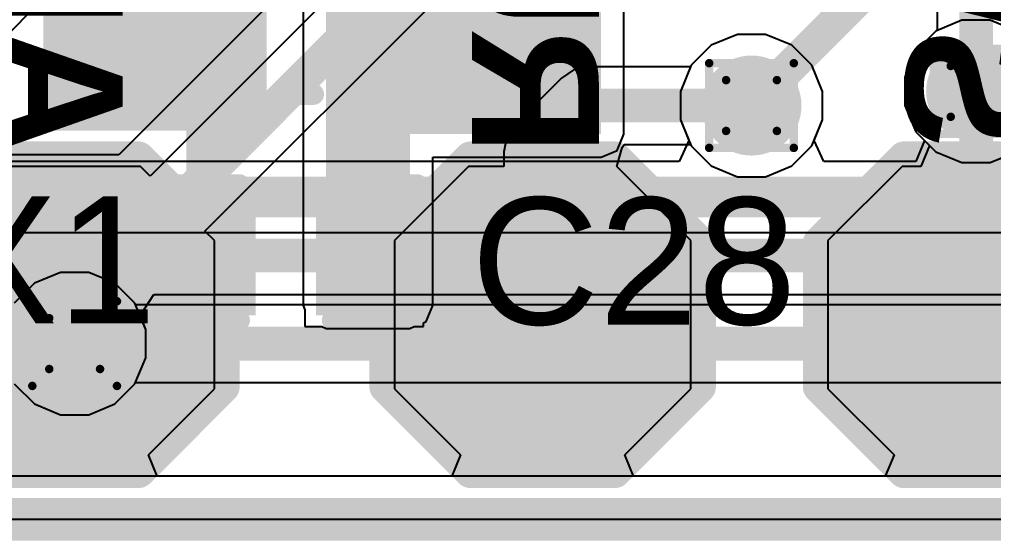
# Model space of a CAD drawing. Header units: inches. Extents: x -11 to 5433, y -4 to 5447.
# Drawn here: x 37.57 to 43.41, y 20.36 to 23.49 of the extents above; entities that cross this region are included whole.
import ezdxf

# ---------------------------------------------------------------- set-up
doc = ezdxf.new("R2010")
doc.units = ezdxf.units.IN
for name, color, linetype in [('Board_outline', 216, 'Continuous'), ('Bottom Layer', 5, 'Continuous'), ('Bottom Overlay', 54, 'Continuous'), ('Bottom Paste', 16, 'Continuous'), ('Bottom Solder', 6, 'Continuous'), ('Drill Drawing', 1, 'Continuous'), ('Ground', 16, 'Continuous'), ('Multi-Layer', 9, 'Continuous'), ('Power', 76, 'Continuous'), ('Top Layer', 1, 'Continuous'), ('Top Overlay', 2, 'Continuous'), ('Top Paste', 8, 'Continuous'), ('Top Solder', 216, 'Continuous'), ('Via Holes', 16, 'Continuous')]:
    doc.layers.add(name, color=color, linetype=linetype)
doc.styles.add('Arial', font='', dxfattribs={"height": 0.2})
doc.styles.add('Arial_Bold', font='', dxfattribs={"height": 0.2})
doc.styles.get('Arial').set_extended_font_data('Arial')
doc.styles.get('Arial_Bold').set_extended_font_data('Arial', bold=True)

# ---------------------------------------------------------------- blocks, each defined once
blk = doc.blocks.new('T__________B_15')
at = {"layer": 'Bottom Layer'}
blk.add_hatch(color=5, dxfattribs=at).paths.add_polyline_path([(0.381, 0.762), (-0.381, 0.762), (-0.762, 0.381), (-0.762, -0.381), (-0.381, -0.762), (0.381, -0.762), (0.762, -0.381), (0.762, 0.381)])
at = {"layer": 'Bottom Paste'}
blk.add_hatch(color=16, dxfattribs=at).paths.add_polyline_path([(0.381, 0.762), (-0.381, 0.762), (-0.762, 0.381), (-0.762, -0.381), (-0.381, -0.762), (0.381, -0.762), (0.762, -0.381), (0.762, 0.381)])
at = {"layer": 'Bottom Solder'}
blk.add_hatch(color=6, dxfattribs=at).paths.add_polyline_path([(0.4318, 0.8636), (-0.4318, 0.8636), (-0.8636, 0.4318), (-0.8636, -0.4318), (-0.4318, -0.8636), (0.4318, -0.8636), (0.8636, -0.4318), (0.8636, 0.4318)])
at = {"layer": 'Bottom Overlay'}
for points in [[(-0.9398, 0.4318, 0.2, 0.2, 0), (-0.4318, 0.9398, 0.2, 0.2, 0)], [(0.4318, 0.9398, 0.2, 0.2, 0), (-0.4318, 0.9398, 0.2, 0.2, 0)], [(0.9398, 0.4318, 0.2, 0.2, 0), (0.4318, 0.9398, 0.2, 0.2, 0)], [(-0.9398, -0.4318, 0.2, 0.2, 0), (-0.9398, 0.4318, 0.2, 0.2, 0)], [(0.9398, -0.4318, 0.2, 0.2, 0), (0.9398, 0.4318, 0.2, 0.2, 0)], [(-0.4318, -0.9398, 0.2, 0.2, 0), (-0.9398, -0.4318, 0.2, 0.2, 0)], [(0.4318, -0.9398, 0.2, 0.2, 0), (0.9398, -0.4318, 0.2, 0.2, 0)], [(0.4318, -0.9398, 0.2, 0.2, 0), (-0.4318, -0.9398, 0.2, 0.2, 0)]]:
    blk.add_lwpolyline(points, format="xyseb", dxfattribs=at)
for points in [[(-0.4818, 0.9398, 0.1, 0.1, 1), (-0.3818, 0.9398, 0.1, 0.1, 1)], [(-0.4818, 0.9398, 0.1, 0.1, 1), (-0.3818, 0.9398, 0.1, 0.1, 1)], [(0.3818, 0.9398, 0.1, 0.1, 1), (0.4818, 0.9398, 0.1, 0.1, 1)], [(0.3818, 0.9398, 0.1, 0.1, 1), (0.4818, 0.9398, 0.1, 0.1, 1)], [(-0.9898, 0.4318, 0.1, 0.1, 1), (-0.8898, 0.4318, 0.1, 0.1, 1)], [(-0.9898, 0.4318, 0.1, 0.1, 1), (-0.8898, 0.4318, 0.1, 0.1, 1)], [(0.8898, 0.4318, 0.1, 0.1, 1), (0.9898, 0.4318, 0.1, 0.1, 1)], [(0.8898, 0.4318, 0.1, 0.1, 1), (0.9898, 0.4318, 0.1, 0.1, 1)], [(-0.9898, -0.4318, 0.1, 0.1, 1), (-0.8898, -0.4318, 0.1, 0.1, 1)], [(-0.9898, -0.4318, 0.1, 0.1, 1), (-0.8898, -0.4318, 0.1, 0.1, 1)], [(0.8898, -0.4318, 0.1, 0.1, 1), (0.9898, -0.4318, 0.1, 0.1, 1)], [(0.8898, -0.4318, 0.1, 0.1, 1), (0.9898, -0.4318, 0.1, 0.1, 1)], [(-0.4818, -0.9398, 0.1, 0.1, 1), (-0.3818, -0.9398, 0.1, 0.1, 1)], [(-0.4818, -0.9398, 0.1, 0.1, 1), (-0.3818, -0.9398, 0.1, 0.1, 1)], [(0.3818, -0.9398, 0.1, 0.1, 1), (0.4818, -0.9398, 0.1, 0.1, 1)], [(0.3818, -0.9398, 0.1, 0.1, 1), (0.4818, -0.9398, 0.1, 0.1, 1)]]:
    blk.add_lwpolyline(points, format="xyseb", close=True, dxfattribs=at)
blk = doc.blocks.new('MCSJK_7U_12_00_10_10_80_B_10_52')
at = {"layer": 'Top Layer'}
for points in [[(-1.8, 1.45), (-0.4, 1.45), (-0.4, 0.25), (-1.8, 0.25)], [(0.4, 1.45), (1.8, 1.45), (1.8, 0.25), (0.4, 0.25)], [(-1.8, -0.25), (-0.4, -0.25), (-0.4, -1.45), (-1.8, -1.45)], [(0.4, -0.25), (1.8, -0.25), (1.8, -1.45), (0.4, -1.45)]]:
    blk.add_hatch(color=1, dxfattribs=at).paths.add_polyline_path(points)
at = {"layer": 'Top Paste'}
for points in [[(-1.8, 1.45), (-0.4, 1.45), (-0.4, 0.25), (-1.8, 0.25)], [(0.4, 1.45), (1.8, 1.45), (1.8, 0.25), (0.4, 0.25)], [(-1.8, -0.25), (-0.4, -0.25), (-0.4, -1.45), (-1.8, -1.45)], [(0.4, -0.25), (1.8, -0.25), (1.8, -1.45), (0.4, -1.45)]]:
    blk.add_hatch(color=8, dxfattribs=at).paths.add_polyline_path(points)
at = {"layer": 'Top Solder'}
for points in [[(-1.87, 1.52), (-0.33, 1.52), (-0.33, 0.18), (-1.87, 0.18)], [(0.33, 1.52), (1.87, 1.52), (1.87, 0.18), (0.33, 0.18)], [(-1.87, -0.18), (-0.33, -0.18), (-0.33, -1.52), (-1.87, -1.52)], [(0.33, -0.18), (1.87, -0.18), (1.87, -1.52), (0.33, -1.52)]]:
    blk.add_hatch(color=216, dxfattribs=at).paths.add_polyline_path(points)
at = {"layer": 'Top Overlay'}
for points in [[(0.2032, 1.2954, 0.127, 0.127, 0), (-0.2032, 1.2954, 0.127, 0.127, 0)], [(-1.651, -0.0508, 0.127, 0.127, 0), (-1.651, 0.1016, 0.127, 0.127, 0)], [(1.651, -0.0508, 0.127, 0.127, 0), (1.651, 0.1016, 0.127, 0.127, 0)], [(-1.9304, -0.8382, 0.127, 0.127, 0), (-2.0574, -0.7112, 0.127, 0.127, 0)], [(-2.0574, -0.9652, 0.127, 0.127, 0), (-2.0574, -0.7112, 0.127, 0.127, 0)], [(-2.0574, -0.9652, 0.127, 0.127, 0), (-1.9304, -0.8382, 0.127, 0.127, 0)], [(0.2032, -1.2954, 0.127, 0.127, 0), (-0.2032, -1.2954, 0.127, 0.127, 0)]]:
    blk.add_lwpolyline(points, format="xyseb", dxfattribs=at)
for points in [[(-0.2349, 1.2954, 0.0635, 0.0635, 1), (-0.1714, 1.2954, 0.0635, 0.0635, 1)], [(0.1714, 1.2954, 0.0635, 0.0635, 1), (0.2349, 1.2954, 0.0635, 0.0635, 1)], [(-1.6827, 0.1016, 0.0635, 0.0635, 1), (-1.6193, 0.1016, 0.0635, 0.0635, 1)], [(1.6193, 0.1016, 0.0635, 0.0635, 1), (1.6827, 0.1016, 0.0635, 0.0635, 1)], [(-1.6827, -0.0508, 0.0635, 0.0635, 1), (-1.6193, -0.0508, 0.0635, 0.0635, 1)], [(1.6193, -0.0508, 0.0635, 0.0635, 1), (1.6827, -0.0508, 0.0635, 0.0635, 1)], [(-2.0892, -0.7112, 0.0635, 0.0635, 1), (-2.0257, -0.7112, 0.0635, 0.0635, 1)], [(-2.0892, -0.7112, 0.0635, 0.0635, 1), (-2.0257, -0.7112, 0.0635, 0.0635, 1)], [(-1.9622, -0.8382, 0.0635, 0.0635, 1), (-1.8986, -0.8382, 0.0635, 0.0635, 1)], [(-1.9622, -0.8382, 0.0635, 0.0635, 1), (-1.8986, -0.8382, 0.0635, 0.0635, 1)], [(-2.0892, -0.9652, 0.0635, 0.0635, 1), (-2.0257, -0.9652, 0.0635, 0.0635, 1)], [(-2.0892, -0.9652, 0.0635, 0.0635, 1), (-2.0257, -0.9652, 0.0635, 0.0635, 1)], [(-0.2349, -1.2954, 0.0635, 0.0635, 1), (-0.1714, -1.2954, 0.0635, 0.0635, 1)], [(0.1714, -1.2954, 0.0635, 0.0635, 1), (0.2349, -1.2954, 0.0635, 0.0635, 1)]]:
    blk.add_lwpolyline(points, format="xyseb", close=True, dxfattribs=at)
blk = doc.blocks.new('T__________B_129')
at = {"layer": 'Bottom Layer'}
blk.add_hatch(color=5, dxfattribs=at).paths.add_polyline_path([(0.381, 0.762), (-0.381, 0.762), (-0.762, 0.381), (-0.762, -0.381), (-0.381, -0.762), (0.381, -0.762), (0.762, -0.381), (0.762, 0.381)])
at = {"layer": 'Bottom Paste'}
blk.add_hatch(color=16, dxfattribs=at).paths.add_polyline_path([(0.381, 0.762), (-0.381, 0.762), (-0.762, 0.381), (-0.762, -0.381), (-0.381, -0.762), (0.381, -0.762), (0.762, -0.381), (0.762, 0.381)])
at = {"layer": 'Bottom Solder'}
blk.add_hatch(color=6, dxfattribs=at).paths.add_polyline_path([(0.4318, 0.8636), (-0.4318, 0.8636), (-0.8636, 0.4318), (-0.8636, -0.4318), (-0.4318, -0.8636), (0.4318, -0.8636), (0.8636, -0.4318), (0.8636, 0.4318)])
at = {"layer": 'Bottom Overlay'}
for points in [[(-0.4318, 0.9398, 0.2, 0.2, 0), (-0.9398, 0.4318, 0.2, 0.2, 0)], [(0.4318, 0.9398, 0.2, 0.2, 0), (-0.4318, 0.9398, 0.2, 0.2, 0)], [(0.9398, 0.4318, 0.2, 0.2, 0), (0.4318, 0.9398, 0.2, 0.2, 0)], [(-0.9398, 0.4318, 0.2, 0.2, 0), (-0.9398, -0.4318, 0.2, 0.2, 0)], [(0.9398, 0.4318, 0.2, 0.2, 0), (0.9398, -0.4318, 0.2, 0.2, 0)], [(-0.4318, -0.9398, 0.2, 0.2, 0), (-0.9398, -0.4318, 0.2, 0.2, 0)], [(0.9398, -0.4318, 0.2, 0.2, 0), (0.4318, -0.9398, 0.2, 0.2, 0)], [(0.4318, -0.9398, 0.2, 0.2, 0), (-0.4318, -0.9398, 0.2, 0.2, 0)]]:
    blk.add_lwpolyline(points, format="xyseb", dxfattribs=at)
for points in [[(-0.4818, 0.9398, 0.1, 0.1, 1), (-0.3818, 0.9398, 0.1, 0.1, 1)], [(-0.4818, 0.9398, 0.1, 0.1, 1), (-0.3818, 0.9398, 0.1, 0.1, 1)], [(0.3818, 0.9398, 0.1, 0.1, 1), (0.4818, 0.9398, 0.1, 0.1, 1)], [(0.3818, 0.9398, 0.1, 0.1, 1), (0.4818, 0.9398, 0.1, 0.1, 1)], [(-0.9898, 0.4318, 0.1, 0.1, 1), (-0.8898, 0.4318, 0.1, 0.1, 1)], [(-0.9898, 0.4318, 0.1, 0.1, 1), (-0.8898, 0.4318, 0.1, 0.1, 1)], [(0.8898, 0.4318, 0.1, 0.1, 1), (0.9898, 0.4318, 0.1, 0.1, 1)], [(0.8898, 0.4318, 0.1, 0.1, 1), (0.9898, 0.4318, 0.1, 0.1, 1)], [(-0.9898, -0.4318, 0.1, 0.1, 1), (-0.8898, -0.4318, 0.1, 0.1, 1)], [(-0.9898, -0.4318, 0.1, 0.1, 1), (-0.8898, -0.4318, 0.1, 0.1, 1)], [(0.8898, -0.4318, 0.1, 0.1, 1), (0.9898, -0.4318, 0.1, 0.1, 1)], [(0.8898, -0.4318, 0.1, 0.1, 1), (0.9898, -0.4318, 0.1, 0.1, 1)], [(-0.4818, -0.9398, 0.1, 0.1, 1), (-0.3818, -0.9398, 0.1, 0.1, 1)], [(-0.4818, -0.9398, 0.1, 0.1, 1), (-0.3818, -0.9398, 0.1, 0.1, 1)], [(0.3818, -0.9398, 0.1, 0.1, 1), (0.4818, -0.9398, 0.1, 0.1, 1)], [(0.3818, -0.9398, 0.1, 0.1, 1), (0.4818, -0.9398, 0.1, 0.1, 1)]]:
    blk.add_lwpolyline(points, format="xyseb", close=True, dxfattribs=at)
blk = doc.blocks.new('T__________B_135')
at = {"layer": 'Bottom Layer'}
blk.add_hatch(color=5, dxfattribs=at).paths.add_polyline_path([(0.381, 0.762), (-0.381, 0.762), (-0.762, 0.381), (-0.762, -0.381), (-0.381, -0.762), (0.381, -0.762), (0.762, -0.381), (0.762, 0.381)])
at = {"layer": 'Bottom Paste'}
blk.add_hatch(color=16, dxfattribs=at).paths.add_polyline_path([(0.381, 0.762), (-0.381, 0.762), (-0.762, 0.381), (-0.762, -0.381), (-0.381, -0.762), (0.381, -0.762), (0.762, -0.381), (0.762, 0.381)])
at = {"layer": 'Bottom Solder'}
blk.add_hatch(color=6, dxfattribs=at).paths.add_polyline_path([(0.4318, 0.8636), (-0.4318, 0.8636), (-0.8636, 0.4318), (-0.8636, -0.4318), (-0.4318, -0.8636), (0.4318, -0.8636), (0.8636, -0.4318), (0.8636, 0.4318)])
at = {"layer": 'Bottom Overlay'}
for points in [[(-0.9398, 0.4318, 0.2, 0.2, 0), (-0.4318, 0.9398, 0.2, 0.2, 0)], [(0.4318, 0.9398, 0.2, 0.2, 0), (-0.4318, 0.9398, 0.2, 0.2, 0)], [(0.9398, 0.4318, 0.2, 0.2, 0), (0.4318, 0.9398, 0.2, 0.2, 0)], [(-0.9398, -0.4318, 0.2, 0.2, 0), (-0.9398, 0.4318, 0.2, 0.2, 0)], [(0.9398, -0.4318, 0.2, 0.2, 0), (0.9398, 0.4318, 0.2, 0.2, 0)], [(-0.4318, -0.9398, 0.2, 0.2, 0), (-0.9398, -0.4318, 0.2, 0.2, 0)], [(0.4318, -0.9398, 0.2, 0.2, 0), (0.9398, -0.4318, 0.2, 0.2, 0)], [(0.4318, -0.9398, 0.2, 0.2, 0), (-0.4318, -0.9398, 0.2, 0.2, 0)]]:
    blk.add_lwpolyline(points, format="xyseb", dxfattribs=at)
for points in [[(-0.4818, 0.9398, 0.1, 0.1, 1), (-0.3818, 0.9398, 0.1, 0.1, 1)], [(-0.4818, 0.9398, 0.1, 0.1, 1), (-0.3818, 0.9398, 0.1, 0.1, 1)], [(0.3818, 0.9398, 0.1, 0.1, 1), (0.4818, 0.9398, 0.1, 0.1, 1)], [(0.3818, 0.9398, 0.1, 0.1, 1), (0.4818, 0.9398, 0.1, 0.1, 1)], [(-0.9898, 0.4318, 0.1, 0.1, 1), (-0.8898, 0.4318, 0.1, 0.1, 1)], [(-0.9898, 0.4318, 0.1, 0.1, 1), (-0.8898, 0.4318, 0.1, 0.1, 1)], [(0.8898, 0.4318, 0.1, 0.1, 1), (0.9898, 0.4318, 0.1, 0.1, 1)], [(0.8898, 0.4318, 0.1, 0.1, 1), (0.9898, 0.4318, 0.1, 0.1, 1)], [(-0.9898, -0.4318, 0.1, 0.1, 1), (-0.8898, -0.4318, 0.1, 0.1, 1)], [(-0.9898, -0.4318, 0.1, 0.1, 1), (-0.8898, -0.4318, 0.1, 0.1, 1)], [(0.8898, -0.4318, 0.1, 0.1, 1), (0.9898, -0.4318, 0.1, 0.1, 1)], [(0.8898, -0.4318, 0.1, 0.1, 1), (0.9898, -0.4318, 0.1, 0.1, 1)], [(-0.4818, -0.9398, 0.1, 0.1, 1), (-0.3818, -0.9398, 0.1, 0.1, 1)], [(-0.4818, -0.9398, 0.1, 0.1, 1), (-0.3818, -0.9398, 0.1, 0.1, 1)], [(0.3818, -0.9398, 0.1, 0.1, 1), (0.4818, -0.9398, 0.1, 0.1, 1)], [(0.3818, -0.9398, 0.1, 0.1, 1), (0.4818, -0.9398, 0.1, 0.1, 1)]]:
    blk.add_lwpolyline(points, format="xyseb", close=True, dxfattribs=at)
blk = doc.blocks.new('C___0402_205')
at = {"layer": 'Top Layer'}
for points in [[(-0.6985, -0.3175), (-0.6985, 0.3175), (-0.2413, 0.3175), (-0.2413, -0.3175)], [(0.2413, -0.3175), (0.2413, 0.3175), (0.6985, 0.3175), (0.6985, -0.3175)]]:
    blk.add_hatch(color=1, dxfattribs=at).paths.add_polyline_path(points)
at = {"layer": 'Top Paste'}
for points in [[(-0.6985, -0.3175), (-0.6985, 0.3175), (-0.2413, 0.3175), (-0.2413, -0.3175)], [(0.2413, -0.3175), (0.2413, 0.3175), (0.6985, 0.3175), (0.6985, -0.3175)]]:
    blk.add_hatch(color=8, dxfattribs=at).paths.add_polyline_path(points)
at = {"layer": 'Top Solder'}
for points in [[(-0.7585, -0.3775), (-0.7585, 0.3775), (-0.1813, 0.3775), (-0.1813, -0.3775)], [(0.1813, -0.3775), (0.1813, 0.3775), (0.7585, 0.3775), (0.7585, -0.3775)]]:
    blk.add_hatch(color=216, dxfattribs=at).paths.add_polyline_path(points)
at = {"layer": 'Top Overlay'}
for points in [[(-0.2794, 0.4064, 0.127, 0.127, 0), (-0.7874, 0.4064, 0.127, 0.127, 0)], [(-0.7874, 0.4064, 0.127, 0.127, 0), (-0.7874, -0.4064, 0.127, 0.127, 0)], [(0.7874, 0.4064, 0.127, 0.127, 0), (0.2794, 0.4064, 0.127, 0.127, 0)], [(0.7874, 0.4064, 0.127, 0.127, 0), (0.7874, -0.4064, 0.127, 0.127, 0)], [(-0.2794, -0.4064, 0.127, 0.127, 0), (-0.7874, -0.4064, 0.127, 0.127, 0)], [(0.7874, -0.4064, 0.127, 0.127, 0), (0.2794, -0.4064, 0.127, 0.127, 0)]]:
    blk.add_lwpolyline(points, format="xyseb", dxfattribs=at)
for points in [[(-0.8191, 0.4064, 0.0635, 0.0635, 1), (-0.7556, 0.4064, 0.0635, 0.0635, 1)], [(-0.8191, 0.4064, 0.0635, 0.0635, 1), (-0.7556, 0.4064, 0.0635, 0.0635, 1)], [(-0.3111, 0.4064, 0.0635, 0.0635, 1), (-0.2477, 0.4064, 0.0635, 0.0635, 1)], [(0.2477, 0.4064, 0.0635, 0.0635, 1), (0.3111, 0.4064, 0.0635, 0.0635, 1)], [(0.7556, 0.4064, 0.0635, 0.0635, 1), (0.8191, 0.4064, 0.0635, 0.0635, 1)], [(0.7556, 0.4064, 0.0635, 0.0635, 1), (0.8191, 0.4064, 0.0635, 0.0635, 1)], [(-0.8191, -0.4064, 0.0635, 0.0635, 1), (-0.7556, -0.4064, 0.0635, 0.0635, 1)], [(-0.8191, -0.4064, 0.0635, 0.0635, 1), (-0.7556, -0.4064, 0.0635, 0.0635, 1)], [(-0.3111, -0.4064, 0.0635, 0.0635, 1), (-0.2477, -0.4064, 0.0635, 0.0635, 1)], [(0.2477, -0.4064, 0.0635, 0.0635, 1), (0.3111, -0.4064, 0.0635, 0.0635, 1)], [(0.7556, -0.4064, 0.0635, 0.0635, 1), (0.8191, -0.4064, 0.0635, 0.0635, 1)], [(0.7556, -0.4064, 0.0635, 0.0635, 1), (0.8191, -0.4064, 0.0635, 0.0635, 1)]]:
    blk.add_lwpolyline(points, format="xyseb", close=True, dxfattribs=at)

msp = doc.modelspace()

# ---------------------------------------------------------------- hatches: boundary and pattern name
at = {"layer": 'Bottom Layer'}
h = msp.add_hatch(color=5, dxfattribs=at)
edge = h.paths.add_edge_path()
edge.add_arc((43.307, 23.0569), 0.3, 0, 360)
h = msp.add_hatch(color=5, dxfattribs=at)
edge = h.paths.add_edge_path()
edge.add_arc((41.959, 22.972), 0.3, 0, 360)
h = msp.add_hatch(color=5, dxfattribs=at)
edge = h.paths.add_edge_path()
edge.add_arc((37.8968, 21.544), 0.3, 0, 360)
at = {"layer": 'Ground'}
h = msp.add_hatch(color=16, dxfattribs=at)
edge = h.paths.add_edge_path()
edge.add_arc((43.307, 23.0569), 0.3, 0, 360)
h = msp.add_hatch(color=16, dxfattribs=at)
edge = h.paths.add_edge_path()
edge.add_arc((41.959, 22.972), 0.3, 0, 360)
h = msp.add_hatch(color=16, dxfattribs=at)
edge = h.paths.add_edge_path()
edge.add_arc((37.8968, 21.544), 0.3, 0, 360)
at = {"layer": 'Power'}
h = msp.add_hatch(color=76, dxfattribs=at)
edge = h.paths.add_edge_path()
edge.add_arc((43.307, 23.0569), 0.3, 0, 360)
h = msp.add_hatch(color=76, dxfattribs=at)
edge = h.paths.add_edge_path()
edge.add_arc((41.959, 22.972), 0.3, 0, 360)
h = msp.add_hatch(color=76, dxfattribs=at)
edge = h.paths.add_edge_path()
edge.add_arc((37.8968, 21.544), 0.3, 0, 360)
at = {"layer": 'Top Layer'}
for points in [[(39.9086, 21.7729), (39.9086, 24.2904), (39.4061, 24.2904), (39.4061, 21.7729)], [(41.0562, 22.8005), (41.0562, 24.2904), (39.5672, 24.2904), (39.5672, 22.8005)]]:
    msp.add_hatch(color=1, dxfattribs=at).paths.add_polyline_path(points)
h = msp.add_hatch(color=1, dxfattribs=at)
edge = h.paths.add_edge_path()
edge.add_arc((43.307, 23.0569), 0.3, 0, 360)
h = msp.add_hatch(color=1, dxfattribs=at)
edge = h.paths.add_edge_path()
edge.add_arc((41.959, 22.972), 0.3, 0, 360)
h = msp.add_hatch(color=1, dxfattribs=at)
edge = h.paths.add_edge_path()
edge.add_arc((37.8968, 21.544), 0.3, 0, 360)
at = {"layer": 'Via Holes'}
h = msp.add_hatch(color=7, dxfattribs=at)
edge = h.paths.add_edge_path()
edge.add_arc((43.307, 23.0569), 0.15, 0, 360)
h = msp.add_hatch(color=7, dxfattribs=at)
edge = h.paths.add_edge_path()
edge.add_arc((41.959, 22.972), 0.15, 0, 360)
h = msp.add_hatch(color=7, dxfattribs=at)
edge = h.paths.add_edge_path()
edge.add_arc((37.8968, 21.544), 0.15, 0, 360)

# ---------------------------------------------------------------- linework, layer by layer
at = {"layer": 'Board_outline'}
msp.add_lwpolyline([(36.5052, 20.49, 0.254, 0.254, 0), (53.5052, 20.49, 0.254, 0.254, 0)], format="xyseb", dxfattribs=at)
at = {"layer": 'Bottom Layer'}
for p, q in [((40.6522, 24.8515), (38.3492, 22.5486)), ((38.6789, 22.2189), (41.0501, 24.5901)), ((36.1875, 22.0922), (38.5669, 24.4717)), ((43.2221, 23.4839), (43.0651, 23.4189)), ((43.3919, 23.4839), (43.2221, 23.4839)), ((43.5489, 23.4189), (43.3919, 23.4839)), ((41.874, 23.399), (41.7171, 23.334)), ((42.0439, 23.399), (41.874, 23.399)), ((42.2008, 23.334), (42.0439, 23.399)), ((43.0651, 23.4189), (42.945, 23.2988)), ((41.7171, 23.334), (41.597, 23.2139)), ((42.3209, 23.2139), (42.2008, 23.334)), ((42.945, 23.2988), (42.88, 23.1419)), ((41.597, 23.2139), (41.5933, 23.2051)), ((42.386, 23.0569), (42.3209, 23.2139)), ((40.8938, 23.1873), (40.8182, 23.1368)), ((40.983, 23.2051), (40.8938, 23.1873)), ((41.5933, 23.2051), (40.983, 23.2051)), ((40.8182, 23.1368), (40.5407, 22.8593)), ((42.88, 23.1419), (42.88, 22.972)), ((42.386, 22.8871), (42.386, 23.0569)), ((42.88, 22.972), (42.945, 22.8151)), ((40.5407, 22.8593), (40.4902, 22.7837)), ((42.3209, 22.7301), (42.386, 22.8871)), ((42.945, 22.8151), (43.0271, 22.733)), ((40.4902, 22.7837), (40.4725, 22.6945)), ((40.4725, 22.6945), (40.4725, 22.606)), ((41.15, 22.606), (41.1822, 22.7197)), ((41.1822, 22.7197), (41.195, 22.7389)), ((41.195, 22.7389), (41.5933, 22.7389)), ((41.5933, 22.7389), (41.597, 22.7301)), ((41.597, 22.7301), (41.7171, 22.61)), ((42.2008, 22.61), (42.3209, 22.7301)), ((43.0271, 22.733), (42.9745, 22.606)), ((38.2918, 22.606), (37.4028, 22.606)), ((38.3492, 22.5486), (38.2918, 22.606)), ((40.261, 22.606), (39.8165, 22.1615)), ((40.4725, 22.606), (40.261, 22.606)), ((41.5945, 22.1615), (41.15, 22.606)), ((41.7171, 22.61), (41.874, 22.545)), ((42.0439, 22.545), (42.2008, 22.61)), ((42.8625, 22.606), (42.418, 22.1615)), ((42.9745, 22.606), (42.8625, 22.606)), ((41.874, 22.545), (42.0439, 22.545)), ((38.7363, 22.1615), (38.6789, 22.2189)), ((38.7363, 21.2725), (38.7363, 22.1615)), ((39.8165, 22.1615), (39.8165, 21.2725)), ((41.5945, 21.2725), (41.5945, 22.1615)), ((42.418, 22.1615), (42.418, 21.2725)), ((38.3397, 20.8759), (38.7363, 21.2725)), ((39.8165, 21.2725), (40.2131, 20.8759)), ((41.198, 20.8759), (41.5945, 21.2725)), ((42.418, 21.2725), (42.8146, 20.8759)), ((38.3923, 20.7489), (38.3397, 20.8759)), ((40.2131, 20.8759), (40.1605, 20.7489)), ((41.2506, 20.7489), (41.198, 20.8759)), ((42.8146, 20.8759), (42.762, 20.7489)), ((40.1605, 20.7489), (38.3923, 20.7489)), ((42.762, 20.7489), (41.2506, 20.7489))]:
    msp.add_line(p, q, dxfattribs=at)
for points in [[(37.8968, 21.7665, 0.2032, 0.2032, 0), (40.8853, 24.755, 0.2032, 0.2032, 0)], [(41.874, 23.0569, 0.2032, 0.2032, 0), (41.959, 22.972, 0.2032, 0.2032, 0)], [(43.307, 21.717, 0.2032, 0.2032, 0), (43.307, 23.0569, 0.2032, 0.2032, 0)], [(40.7055, 22.6945, 0.2032, 0.2032, 0), (40.983, 22.972, 0.2032, 0.2032, 0)], [(40.983, 22.972, 0.2032, 0.2032, 0), (41.959, 22.972, 0.2032, 0.2032, 0)], [(40.7055, 21.717, 0.2032, 0.2032, 0), (40.7055, 22.6945, 0.2032, 0.2032, 0)], [(37.8968, 21.544, 0.2032, 0.2032, 0), (37.8968, 21.7665, 0.2032, 0.2032, 0)]]:
    msp.add_lwpolyline(points, format="xyseb", dxfattribs=at)
for points in [[(41.8232, 23.0569, 0.1016, 0.1016, 1), (41.9248, 23.0569, 0.1016, 0.1016, 1)], [(43.2562, 23.0569, 0.1016, 0.1016, 1), (43.3578, 23.0569, 0.1016, 0.1016, 1)], [(40.9322, 22.972, 0.1016, 0.1016, 1), (41.0338, 22.972, 0.1016, 0.1016, 1)], [(40.9322, 22.972, 0.1016, 0.1016, 1), (41.0338, 22.972, 0.1016, 0.1016, 1)], [(41.9082, 22.972, 0.1016, 0.1016, 1), (42.0098, 22.972, 0.1016, 0.1016, 1)], [(41.9082, 22.972, 0.1016, 0.1016, 1), (42.0098, 22.972, 0.1016, 0.1016, 1)], [(40.6547, 22.6945, 0.1016, 0.1016, 1), (40.7563, 22.6945, 0.1016, 0.1016, 1)], [(40.6547, 22.6945, 0.1016, 0.1016, 1), (40.7563, 22.6945, 0.1016, 0.1016, 1)], [(37.846, 21.7665, 0.1016, 0.1016, 1), (37.9476, 21.7665, 0.1016, 0.1016, 1)], [(37.846, 21.7665, 0.1016, 0.1016, 1), (37.9476, 21.7665, 0.1016, 0.1016, 1)], [(40.6547, 21.717, 0.1016, 0.1016, 1), (40.7563, 21.717, 0.1016, 0.1016, 1)], [(43.2562, 21.717, 0.1016, 0.1016, 1), (43.3578, 21.717, 0.1016, 0.1016, 1)], [(37.846, 21.544, 0.1016, 0.1016, 1), (37.9476, 21.544, 0.1016, 0.1016, 1)]]:
    msp.add_lwpolyline(points, format="xyseb", close=True, dxfattribs=at)
at = {"layer": 'Drill Drawing'}
for points in [[(43.053, 23.3109, 0.0508, 0.0508, 0), (43.561, 23.3109, 0.0508, 0.0508, 0)], [(43.053, 22.8029, 0.0508, 0.0508, 0), (43.053, 23.3109, 0.0508, 0.0508, 0)], [(41.705, 23.226, 0.0508, 0.0508, 0), (42.213, 23.226, 0.0508, 0.0508, 0)], [(41.705, 22.718, 0.0508, 0.0508, 0), (41.705, 23.226, 0.0508, 0.0508, 0)], [(42.213, 22.718, 0.0508, 0.0508, 0), (42.213, 23.226, 0.0508, 0.0508, 0)], [(43.1546, 23.2093, 0.0508, 0.0508, 0), (43.4594, 23.2093, 0.0508, 0.0508, 0)], [(43.1546, 22.9045, 0.0508, 0.0508, 0), (43.1546, 23.2093, 0.0508, 0.0508, 0)], [(41.8066, 23.1244, 0.0508, 0.0508, 0), (42.1114, 23.1244, 0.0508, 0.0508, 0)], [(41.8066, 22.8196, 0.0508, 0.0508, 0), (41.8066, 23.1244, 0.0508, 0.0508, 0)], [(42.1114, 22.8196, 0.0508, 0.0508, 0), (42.1114, 23.1244, 0.0508, 0.0508, 0)], [(43.1546, 22.9045, 0.0508, 0.0508, 0), (43.4594, 22.9045, 0.0508, 0.0508, 0)], [(41.8066, 22.8196, 0.0508, 0.0508, 0), (42.1114, 22.8196, 0.0508, 0.0508, 0)], [(43.053, 22.8029, 0.0508, 0.0508, 0), (43.561, 22.8029, 0.0508, 0.0508, 0)], [(41.705, 22.718, 0.0508, 0.0508, 0), (42.213, 22.718, 0.0508, 0.0508, 0)], [(37.6428, 21.798, 0.0508, 0.0508, 0), (38.1508, 21.798, 0.0508, 0.0508, 0)], [(37.6428, 21.29, 0.0508, 0.0508, 0), (37.6428, 21.798, 0.0508, 0.0508, 0)], [(38.1508, 21.29, 0.0508, 0.0508, 0), (38.1508, 21.798, 0.0508, 0.0508, 0)], [(37.7444, 21.6964, 0.0508, 0.0508, 0), (38.0492, 21.6964, 0.0508, 0.0508, 0)], [(37.7444, 21.3916, 0.0508, 0.0508, 0), (37.7444, 21.6964, 0.0508, 0.0508, 0)], [(38.0492, 21.3916, 0.0508, 0.0508, 0), (38.0492, 21.6964, 0.0508, 0.0508, 0)], [(37.7444, 21.3916, 0.0508, 0.0508, 0), (38.0492, 21.3916, 0.0508, 0.0508, 0)], [(37.6428, 21.29, 0.0508, 0.0508, 0), (38.1508, 21.29, 0.0508, 0.0508, 0)]]:
    msp.add_lwpolyline(points, format="xyseb", dxfattribs=at)
for points in [[(43.0403, 23.3109, 0.0254, 0.0254, 1), (43.0657, 23.3109, 0.0254, 0.0254, 1)], [(43.0403, 23.3109, 0.0254, 0.0254, 1), (43.0657, 23.3109, 0.0254, 0.0254, 1)], [(41.6923, 23.226, 0.0254, 0.0254, 1), (41.7177, 23.226, 0.0254, 0.0254, 1)], [(41.6923, 23.226, 0.0254, 0.0254, 1), (41.7177, 23.226, 0.0254, 0.0254, 1)], [(42.2003, 23.226, 0.0254, 0.0254, 1), (42.2257, 23.226, 0.0254, 0.0254, 1)], [(42.2003, 23.226, 0.0254, 0.0254, 1), (42.2257, 23.226, 0.0254, 0.0254, 1)], [(43.1419, 23.2093, 0.0254, 0.0254, 1), (43.1673, 23.2093, 0.0254, 0.0254, 1)], [(43.1419, 23.2093, 0.0254, 0.0254, 1), (43.1673, 23.2093, 0.0254, 0.0254, 1)], [(41.7939, 23.1244, 0.0254, 0.0254, 1), (41.8193, 23.1244, 0.0254, 0.0254, 1)], [(41.7939, 23.1244, 0.0254, 0.0254, 1), (41.8193, 23.1244, 0.0254, 0.0254, 1)], [(42.0987, 23.1244, 0.0254, 0.0254, 1), (42.1241, 23.1244, 0.0254, 0.0254, 1)], [(42.0987, 23.1244, 0.0254, 0.0254, 1), (42.1241, 23.1244, 0.0254, 0.0254, 1)], [(43.1419, 22.9045, 0.0254, 0.0254, 1), (43.1673, 22.9045, 0.0254, 0.0254, 1)], [(43.1419, 22.9045, 0.0254, 0.0254, 1), (43.1673, 22.9045, 0.0254, 0.0254, 1)], [(41.7939, 22.8196, 0.0254, 0.0254, 1), (41.8193, 22.8196, 0.0254, 0.0254, 1)], [(41.7939, 22.8196, 0.0254, 0.0254, 1), (41.8193, 22.8196, 0.0254, 0.0254, 1)], [(42.0987, 22.8196, 0.0254, 0.0254, 1), (42.1241, 22.8196, 0.0254, 0.0254, 1)], [(42.0987, 22.8196, 0.0254, 0.0254, 1), (42.1241, 22.8196, 0.0254, 0.0254, 1)], [(43.0403, 22.8029, 0.0254, 0.0254, 1), (43.0657, 22.8029, 0.0254, 0.0254, 1)], [(43.0403, 22.8029, 0.0254, 0.0254, 1), (43.0657, 22.8029, 0.0254, 0.0254, 1)], [(41.6923, 22.718, 0.0254, 0.0254, 1), (41.7177, 22.718, 0.0254, 0.0254, 1)], [(41.6923, 22.718, 0.0254, 0.0254, 1), (41.7177, 22.718, 0.0254, 0.0254, 1)], [(42.2003, 22.718, 0.0254, 0.0254, 1), (42.2257, 22.718, 0.0254, 0.0254, 1)], [(42.2003, 22.718, 0.0254, 0.0254, 1), (42.2257, 22.718, 0.0254, 0.0254, 1)], [(37.6301, 21.798, 0.0254, 0.0254, 1), (37.6555, 21.798, 0.0254, 0.0254, 1)], [(37.6301, 21.798, 0.0254, 0.0254, 1), (37.6555, 21.798, 0.0254, 0.0254, 1)], [(38.1381, 21.798, 0.0254, 0.0254, 1), (38.1635, 21.798, 0.0254, 0.0254, 1)], [(38.1381, 21.798, 0.0254, 0.0254, 1), (38.1635, 21.798, 0.0254, 0.0254, 1)], [(37.7317, 21.6964, 0.0254, 0.0254, 1), (37.7571, 21.6964, 0.0254, 0.0254, 1)], [(37.7317, 21.6964, 0.0254, 0.0254, 1), (37.7571, 21.6964, 0.0254, 0.0254, 1)], [(38.0365, 21.6964, 0.0254, 0.0254, 1), (38.0619, 21.6964, 0.0254, 0.0254, 1)], [(38.0365, 21.6964, 0.0254, 0.0254, 1), (38.0619, 21.6964, 0.0254, 0.0254, 1)], [(37.7317, 21.3916, 0.0254, 0.0254, 1), (37.7571, 21.3916, 0.0254, 0.0254, 1)], [(37.7317, 21.3916, 0.0254, 0.0254, 1), (37.7571, 21.3916, 0.0254, 0.0254, 1)], [(38.0365, 21.3916, 0.0254, 0.0254, 1), (38.0619, 21.3916, 0.0254, 0.0254, 1)], [(38.0365, 21.3916, 0.0254, 0.0254, 1), (38.0619, 21.3916, 0.0254, 0.0254, 1)], [(37.6301, 21.29, 0.0254, 0.0254, 1), (37.6555, 21.29, 0.0254, 0.0254, 1)], [(37.6301, 21.29, 0.0254, 0.0254, 1), (37.6555, 21.29, 0.0254, 0.0254, 1)], [(38.1381, 21.29, 0.0254, 0.0254, 1), (38.1635, 21.29, 0.0254, 0.0254, 1)], [(38.1381, 21.29, 0.0254, 0.0254, 1), (38.1635, 21.29, 0.0254, 0.0254, 1)]]:
    msp.add_lwpolyline(points, format="xyseb", close=True, dxfattribs=at)
at = {"layer": 'Ground'}
for p, q in [((43.2221, 23.4839), (43.0651, 23.4189)), ((43.3919, 23.4839), (43.2221, 23.4839)), ((43.5489, 23.4189), (43.3919, 23.4839)), ((41.874, 23.399), (41.7171, 23.334)), ((42.0439, 23.399), (41.874, 23.399)), ((42.2008, 23.334), (42.0439, 23.399)), ((43.0651, 23.4189), (42.945, 23.2988)), ((41.7171, 23.334), (41.597, 23.2139)), ((42.3209, 23.2139), (42.2008, 23.334)), ((42.945, 23.2988), (42.88, 23.1419)), ((41.597, 23.2139), (41.532, 23.0569)), ((42.386, 23.0569), (42.3209, 23.2139)), ((42.88, 23.1419), (42.88, 22.972)), ((41.532, 23.0569), (41.532, 22.8871)), ((42.386, 22.8871), (42.386, 23.0569)), ((42.88, 22.972), (42.945, 22.8151)), ((41.532, 22.8871), (41.5834, 22.7629)), ((42.3345, 22.7629), (42.386, 22.8871)), ((42.945, 22.8151), (42.9972, 22.7629)), ((41.5834, 22.7629), (41.5253, 22.6359)), ((42.3926, 22.6359), (42.3345, 22.7629)), ((42.9972, 22.7629), (42.9446, 22.6359)), ((41.5253, 22.6359), (35.4558, 22.6359)), ((42.9446, 22.6359), (42.3926, 22.6359)), ((38.2892, 21.7125), (38.3711, 21.8395)), ((38.3711, 21.8395), (45.1212, 21.8395)), ((38.3238, 21.6289), (38.2892, 21.7125)), ((38.3238, 21.4591), (38.3238, 21.6289)), ((38.2588, 21.3021), (38.3238, 21.4591)), ((37.5348, 21.3021), (37.6549, 21.182)), ((38.1387, 21.182), (38.2588, 21.3021)), ((37.6549, 21.182), (37.8119, 21.117)), ((37.9817, 21.117), (38.1387, 21.182)), ((37.8119, 21.117), (37.9817, 21.117)), ((50.6766, 20.7489), (36.5052, 20.7489))]:
    msp.add_line(p, q, dxfattribs=at)
for points in [[(35.3592, 22.4028, 0.2032, 0.2032, 0), (44.577, 22.4028, 0.2032, 0.2032, 0)], [(27.4332, 22.0726, 0.2032, 0.2032, 0), (45.1212, 22.0726, 0.2032, 0.2032, 0)]]:
    msp.add_lwpolyline(points, format="xyseb", dxfattribs=at)
at = {"layer": 'Multi-Layer'}
msp.add_line((36.5052, 20.49), (53.5052, 20.49), dxfattribs=at)
at = {"layer": 'Power'}
for p, q in [((39.837, 24.3523), (38.1612, 22.6765)), ((38.1612, 22.6765), (37.3278, 22.6765)), ((37.4243, 22.2103), (45.492, 22.2103)), ((37.8119, 21.971), (37.6549, 21.906)), ((37.9817, 21.971), (37.8119, 21.971)), ((38.1387, 21.906), (37.9817, 21.971)), ((37.6549, 21.906), (37.5348, 21.7859)), ((38.2588, 21.7859), (38.1387, 21.906)), ((38.2624, 21.7771), (38.2588, 21.7859)), ((45.2918, 21.7771), (38.2624, 21.7771)), ((37.5348, 21.3021), (37.6549, 21.182)), ((38.1387, 21.182), (38.2588, 21.3021)), ((38.2588, 21.3021), (38.2624, 21.3109)), ((38.2624, 21.3109), (45.3884, 21.3109)), ((37.6549, 21.182), (37.8119, 21.117)), ((37.9817, 21.117), (38.1387, 21.182)), ((37.8119, 21.117), (37.9817, 21.117)), ((49.7032, 20.7489), (36.5052, 20.7489))]:
    msp.add_line(p, q, dxfattribs=at)
for points in [[(41.959, 22.972, 0.2032, 0.2032, 0), (44.4678, 25.4808, 0.2032, 0.2032, 0)], [(37.3278, 22.4434, 0.2032, 0.2032, 0), (45.492, 22.4434, 0.2032, 0.2032, 0)], [(37.8968, 21.544, 0.2032, 0.2032, 0), (45.3884, 21.544, 0.2032, 0.2032, 0)]]:
    msp.add_lwpolyline(points, format="xyseb", dxfattribs=at)
for points in [[(41.9082, 22.972, 0.1016, 0.1016, 1), (42.0098, 22.972, 0.1016, 0.1016, 1)], [(37.846, 21.544, 0.1016, 0.1016, 1), (37.9476, 21.544, 0.1016, 0.1016, 1)]]:
    msp.add_lwpolyline(points, format="xyseb", close=True, dxfattribs=at)
at = {"layer": 'Top Layer'}
for p, q in [((43.0739, 24.4076), (43.0739, 23.4226)), ((39.2686, 24.2904), (39.2686, 21.7729)), ((41.1937, 22.8005), (41.1937, 24.2904)), ((41.874, 23.399), (41.7171, 23.334)), ((42.0439, 23.399), (41.874, 23.399)), ((42.2008, 23.334), (42.0439, 23.399)), ((43.0651, 23.4189), (42.945, 23.2988)), ((43.0739, 23.4226), (43.0651, 23.4189)), ((41.7171, 23.334), (41.597, 23.2139)), ((42.3209, 23.2139), (42.2008, 23.334)), ((42.945, 23.2988), (42.88, 23.1419)), ((41.597, 23.2139), (41.532, 23.0569)), ((42.386, 23.0569), (42.3209, 23.2139)), ((42.88, 23.1419), (42.88, 22.972)), ((41.532, 23.0569), (41.532, 22.8871)), ((42.386, 22.8871), (42.386, 23.0569)), ((42.88, 22.972), (42.945, 22.8151)), ((41.532, 22.8871), (41.597, 22.7301)), ((42.3209, 22.7301), (42.386, 22.8871)), ((41.1534, 22.7033), (41.1937, 22.8005)), ((42.945, 22.8151), (43.0651, 22.6949)), ((41.0562, 22.663), (41.1534, 22.7033)), ((41.597, 22.7301), (41.7171, 22.61)), ((42.2008, 22.61), (42.3209, 22.7301)), ((43.0651, 22.6949), (43.2221, 22.6299)), ((43.3919, 22.6299), (43.5489, 22.6949)), ((40.0461, 21.7729), (40.0461, 22.663)), ((40.0461, 22.663), (41.0562, 22.663)), ((43.2221, 22.6299), (43.3919, 22.6299)), ((41.7171, 22.61), (41.874, 22.545)), ((42.0439, 22.545), (42.2008, 22.61)), ((41.874, 22.545), (42.0439, 22.545)), ((37.8119, 21.971), (37.6549, 21.906)), ((37.9817, 21.971), (37.8119, 21.971)), ((38.1387, 21.906), (37.9817, 21.971)), ((37.6549, 21.906), (37.5348, 21.7859)), ((38.2588, 21.7859), (38.1387, 21.906)), ((38.3238, 21.6289), (38.2588, 21.7859)), ((39.2686, 21.7729), (39.2791, 21.7476)), ((39.2791, 21.7476), (39.2791, 21.6459)), ((40.0058, 21.6757), (40.0461, 21.7729)), ((39.2791, 21.6459), (39.3808, 21.6459)), ((39.3808, 21.6459), (39.4061, 21.6354)), ((39.4061, 21.6354), (39.9086, 21.6354)), ((39.9086, 21.6354), (39.9339, 21.6459)), ((39.9339, 21.6459), (39.9903, 21.6459)), ((39.9903, 21.6693), (40.0058, 21.6757)), ((39.9903, 21.6459), (39.9903, 21.6693)), ((38.3238, 21.4591), (38.3238, 21.6289)), ((38.2588, 21.3021), (38.3238, 21.4591)), ((37.5348, 21.3021), (37.6549, 21.182)), ((38.1387, 21.182), (38.2588, 21.3021)), ((37.6549, 21.182), (37.8119, 21.117)), ((37.9817, 21.117), (38.1387, 21.182)), ((37.8119, 21.117), (37.9817, 21.117)), ((50.6766, 20.7489), (36.5052, 20.7489))]:
    msp.add_line(p, q, dxfattribs=at)
for points in [[(43.307, 23.0569, 0.2032, 0.2032, 0), (43.307, 25.6719, 0.2032, 0.2032, 0)], [(38.6949, 22.8724, 0.254, 0.254, 0), (38.7129, 22.8904, 0.254, 0.254, 0)], [(38.6949, 22.0904, 0.254, 0.254, 0), (38.6949, 22.8724, 0.254, 0.254, 0)]]:
    msp.add_lwpolyline(points, format="xyseb", dxfattribs=at)
for points in [[(43.2562, 23.0569, 0.1016, 0.1016, 1), (43.3578, 23.0569, 0.1016, 0.1016, 1)], [(38.6314, 22.8724, 0.127, 0.127, 1), (38.7584, 22.8724, 0.127, 0.127, 1)], [(38.6314, 22.8724, 0.127, 0.127, 1), (38.7584, 22.8724, 0.127, 0.127, 1)], [(38.6494, 22.8904, 0.127, 0.127, 1), (38.7764, 22.8904, 0.127, 0.127, 1)], [(38.6314, 22.0904, 0.127, 0.127, 1), (38.7584, 22.0904, 0.127, 0.127, 1)]]:
    msp.add_lwpolyline(points, format="xyseb", close=True, dxfattribs=at)

# ---------------------------------------------------------------- block references
for name, p, rotation in [('MCSJK_7U_12_00_10_10_80_B_10_52', (39.2283, 24.6904), 270), ('T__________B_135', (37.8473, 21.717), 270), ('T__________B_129', (40.7055, 21.717), 180), ('T__________B_15', (43.307, 21.717), 270), ('C___0402_205', (39.1648, 22.0904), 180)]:
    msp.add_blockref(name, p, dxfattribs=dict(rotation=rotation))

# ---------------------------------------------------------------- texts
at = {"layer": 'Bottom Overlay', "style": 'Arial_Bold', "text_generation_flag": 2}
for s, p in [('SWDIO', (42.8843, 22.7187)), ('ADC0', (37.4227, 22.6721)), ('RUN', (40.2809, 22.6721))]:
    msp.add_text(s, height=0.762, rotation=270, dxfattribs=at).set_placement(p)
at = {"layer": 'Top Overlay', "style": 'Arial'}
for s, p in [('X1', (37.0842, 21.6663)), ('C28', (40.276, 21.6586))]:
    msp.add_text(s, height=0.762, dxfattribs=at).set_placement(p)

doc.saveas('drawing.dxf')
